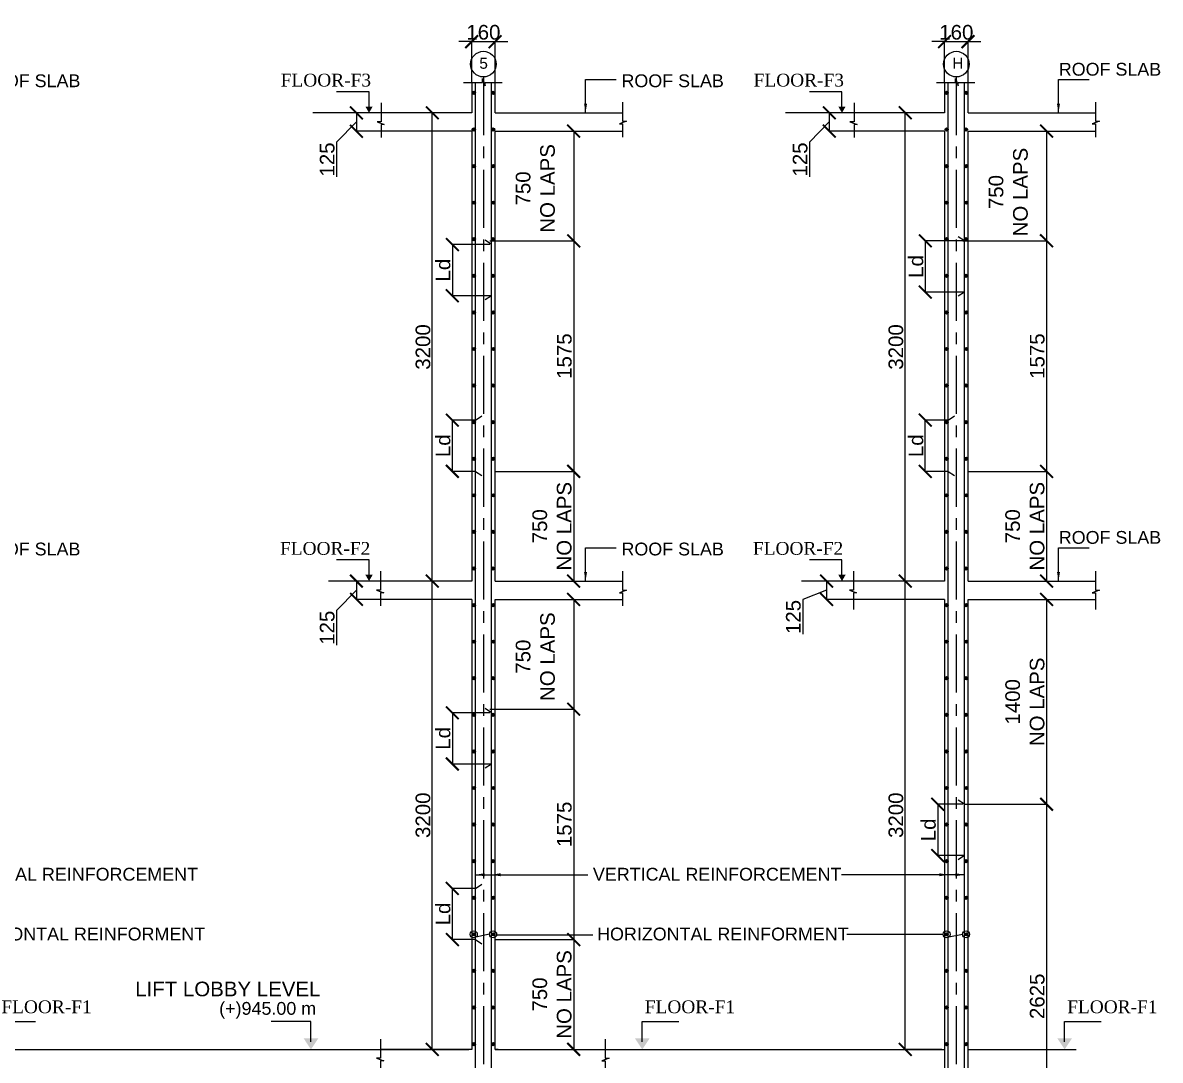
# Model space of a CAD drawing. Header units: inches. Extents: x 207135 to 337634, y -175669 to -89669.
# Drawn here: x 269851 to 300931, y -158723 to -130362 of the extents above; entities that cross this region are included whole.
import ezdxf

# ---------------------------------------------------------------- set-up
doc = ezdxf.new("R2010")
doc.units = ezdxf.units.IN
doc.header["$MEASUREMENT"] = 0
doc.linetypes.add('CENTER', pattern=[50.8, 31.75, -6.35, 6.35, -6.35])
for name, color, linetype in [('1', 8, 'Continuous'), ('2', 1, 'Continuous'), ('4', 4, 'Continuous'), ('5', 2, 'Continuous'), ('ARROW', 5, 'Continuous'), ('BRACKETS', 4, 'Continuous'), ('DIM', 251, 'Continuous'), ('GRID', 8, 'CENTER'), ('grid ci', 5, 'Continuous'), ('GRID TXT', 4, 'Continuous'), ('TEXT-1', 3, 'Continuous'), ('Ttxt', 3, 'Continuous')]:
    doc.layers.add(name, color=color, linetype=linetype)
doc.layers.add('TEXT1', color=3, linetype='Continuous', lineweight=20)
doc.styles.add('Arial', font='arial.ttf', dxfattribs={"height": 400})
doc.styles.add('T200', font='sanss___.ttf', dxfattribs={"height": 250})
doc.styles.add('T300', font='sanss___.ttf', dxfattribs={"height": 350})
doc.styles.add('T400', font='romantic.ttf')
doc.dimstyles.new('SCALE-25', dxfattribs={"dimtxt": 400, "dimasz": 350, "dimexe": 0, "dimexo": 0, "dimgap": 50, "dimtad": 1, "dimdec": 0, "dimlfac": 0.25, "dimzin": 0, "dimdsep": 46, "dimtxsty": 'Arial', "dimblk": 'ARCHTICK', "dimcen": 0, "dimclrd": 5, "dimclre": 8, "dimclrt": 1, "dimadec": 0, "dimazin": 0, "dimtfac": 1, "dimtdec": 0, "dimtix": 1, "dimtmove": 2, "dimatfit": 3, "dimfxl": 0, "dimtolj": 1, "dimtzin": 0, "dimlwd": -1, "dimarcsym": 0})

# ---------------------------------------------------------------- blocks, each defined once
blk = doc.blocks.new('_ARCHTICK')
at = {"color": 0, "linetype": 'ByBlock', "const_width": 0.15}
blk.add_lwpolyline([(-0.5, -0.5), (0.5, 0.5)], dxfattribs=at)
blk = doc.blocks.new('*D686')
at = {"layer": 'Defpoints', "color": 0}
for p in [(282757, -142625), (282757, -145625), (284904, -145625)]:
    blk.add_point(p, dxfattribs=at)
at = {"layer": 'DIM', "color": 8, "lineweight": -2}
for p, q in [((282757, -142625), (284904, -142625)), ((282757, -145625), (284904, -145625))]:
    blk.add_line(p, q, dxfattribs=at)
at = {"layer": 'DIM', "color": 5}
blk.add_line((284904, -142625), (284904, -145625), dxfattribs=at)
at = {"layer": 'DIM', "color": 5, "xscale": 350, "yscale": 350, "zscale": 350}
for p, rotation in [((284904, -142625), 90), ((284904, -145625), 270)]:
    blk.add_blockref('_ARCHTICK', p, dxfattribs=dict(at, rotation=rotation))
at = {"layer": 'DIM', "color": 1, "insert": (284313, -144125), "char_height": 400, "attachment_point": 5, "rotation": 90, "style": 'Arial'}
blk.add_mtext('\\A1;750\\PNO LAPS', dxfattribs=at)
blk = doc.blocks.new('*D687')
at = {"layer": 'Defpoints', "color": 0}
for p in [(281042, -145625), (282117, -145625), (282037, -158425)]:
    blk.add_point(p, dxfattribs=at)
at = {"layer": 'DIM', "color": 8, "lineweight": -2}
for p, q in [((282117, -145625), (281042, -145625)), ((282037, -158425), (281042, -158425))]:
    blk.add_line(p, q, dxfattribs=at)
at = {"layer": 'DIM', "color": 5}
blk.add_line((281042, -158425), (281042, -145625), dxfattribs=at)
at = {"layer": 'DIM', "color": 5, "xscale": 350, "yscale": 350, "zscale": 350}
for p, rotation in [((281042, -145625), 90), ((281042, -158425), 270)]:
    blk.add_blockref('_ARCHTICK', p, dxfattribs=dict(at, rotation=rotation))
at = {"layer": 'DIM', "color": 1, "insert": (280788, -152025), "char_height": 400, "attachment_point": 5, "rotation": 90, "style": 'Arial'}
blk.add_mtext('\\A1;3200', dxfattribs=at)
blk = doc.blocks.new('_DatumFilled')
at = {"color": 0, "linetype": 'ByBlock'}
blk.add_solid([(0, 0.58), (-1, 0), (0, -0.58)], dxfattribs=at)
blk = doc.blocks.new('*D688')
at = {"layer": 'Defpoints', "color": 0}
for p in [(281589, -141225), (282217, -141225), (282217, -142625)]:
    blk.add_point(p, dxfattribs=at)
at = {"layer": 'DIM', "color": 8, "lineweight": -2}
for p, q in [((282217, -141225), (281589, -141225)), ((282217, -142625), (281589, -142625))]:
    blk.add_line(p, q, dxfattribs=at)
at = {"layer": 'DIM', "color": 5}
blk.add_line((281589, -142625), (281589, -141225), dxfattribs=at)
at = {"layer": 'DIM', "color": 5, "xscale": 350, "yscale": 350, "zscale": 350}
for p, rotation in [((281589, -141225), 90), ((281589, -142625), 270)]:
    blk.add_blockref('_ARCHTICK', p, dxfattribs=dict(at, rotation=rotation))
at = {"layer": 'DIM', "color": 1, "insert": (281336, -141925), "char_height": 400, "attachment_point": 5, "rotation": 90, "style": 'Arial'}
blk.add_mtext('\\A1;Ld', dxfattribs=at)
blk = doc.blocks.new('*D689')
at = {"layer": 'Defpoints', "color": 0}
for p in [(282617, -136425), (281589, -137825), (282657, -137825)]:
    blk.add_point(p, dxfattribs=at)
at = {"layer": 'DIM', "color": 8, "lineweight": -2}
for p, q in [((282617, -136425), (281589, -136425)), ((282657, -137825), (281589, -137825))]:
    blk.add_line(p, q, dxfattribs=at)
at = {"layer": 'DIM', "color": 5}
blk.add_line((281589, -136425), (281589, -137825), dxfattribs=at)
at = {"layer": 'DIM', "color": 5, "xscale": 350, "yscale": 350, "zscale": 350}
for p, rotation in [((281589, -136425), 90), ((281589, -137825), 270)]:
    blk.add_blockref('_ARCHTICK', p, dxfattribs=dict(at, rotation=rotation))
at = {"layer": 'DIM', "color": 1, "insert": (281336, -137125), "char_height": 400, "attachment_point": 5, "rotation": 90, "style": 'Arial'}
blk.add_mtext('\\A1;Ld', dxfattribs=at)
blk = doc.blocks.new('*D690')
at = {"layer": 'Defpoints', "color": 0}
for p in [(282757, -130879), (282117, -132000), (282757, -132000)]:
    blk.add_point(p, dxfattribs=at)
at = {"layer": 'DIM', "color": 5}
for p, q in [((282117, -130879), (281767, -130879)), ((282117, -130879), (282757, -130879)), ((282757, -130879), (283107, -130879))]:
    blk.add_line(p, q, dxfattribs=at)
at = {"layer": 'DIM', "color": 8, "lineweight": -2}
for p, q in [((282117, -132000), (282117, -130879)), ((282757, -132000), (282757, -130879))]:
    blk.add_line(p, q, dxfattribs=at)
at = {"layer": 'DIM', "color": 5, "xscale": 350, "yscale": 350, "zscale": 350}
blk.add_blockref('_ARCHTICK', (282117, -130879), dxfattribs=at)
at = {"layer": 'DIM', "color": 5, "xscale": 350, "yscale": 350, "zscale": 350, "rotation": 180}
blk.add_blockref('_ARCHTICK', (282757, -130879), dxfattribs=at)
at = {"layer": 'DIM', "color": 1, "insert": (282437, -130625), "char_height": 400, "attachment_point": 5, "style": 'Arial'}
blk.add_mtext('\\A1;160', dxfattribs=at)
blk = doc.blocks.new('*D691')
at = {"layer": 'Defpoints', "color": 0}
for p in [(282757, -133325), (282617, -136325), (284904, -136325)]:
    blk.add_point(p, dxfattribs=at)
at = {"layer": 'DIM', "color": 8, "lineweight": -2}
for p, q in [((282757, -133325), (284904, -133325)), ((282617, -136325), (284904, -136325))]:
    blk.add_line(p, q, dxfattribs=at)
at = {"layer": 'DIM', "color": 5}
blk.add_line((284904, -133325), (284904, -136325), dxfattribs=at)
at = {"layer": 'DIM', "color": 5, "xscale": 350, "yscale": 350, "zscale": 350}
for p, rotation in [((284904, -133325), 90), ((284904, -136325), 270)]:
    blk.add_blockref('_ARCHTICK', p, dxfattribs=dict(at, rotation=rotation))
at = {"layer": 'DIM', "color": 1, "insert": (283858, -134891), "char_height": 400, "attachment_point": 5, "rotation": 90, "style": 'Arial'}
blk.add_mtext('\\A1;750\\PNO LAPS', dxfattribs=at)
blk = doc.blocks.new('*D692')
at = {"layer": 'Defpoints', "color": 0}
for p in [(281042, -132825), (281589, -132825), (281589, -145625)]:
    blk.add_point(p, dxfattribs=at)
at = {"layer": 'DIM', "color": 8, "lineweight": -2}
for p, q in [((281589, -132825), (281042, -132825)), ((281589, -145625), (281042, -145625))]:
    blk.add_line(p, q, dxfattribs=at)
at = {"layer": 'DIM', "color": 5}
blk.add_line((281042, -145625), (281042, -132825), dxfattribs=at)
at = {"layer": 'DIM', "color": 5, "xscale": 350, "yscale": 350, "zscale": 350}
for p, rotation in [((281042, -132825), 90), ((281042, -145625), 270)]:
    blk.add_blockref('_ARCHTICK', p, dxfattribs=dict(at, rotation=rotation))
at = {"layer": 'DIM', "color": 1, "insert": (280788, -139225), "char_height": 400, "attachment_point": 5, "rotation": 90, "style": 'Arial'}
blk.add_mtext('\\A1;3200', dxfattribs=at)
blk = doc.blocks.new('R1')
at = {"layer": '5'}
h = blk.add_hatch(color=256, dxfattribs=at)
edge = h.paths.add_edge_path()
edge.add_arc((0, 0), 69.6, 0, 360)
at = {"layer": '5', "color": 6}
blk.add_circle((0, 0), 69.6, dxfattribs=at)
blk = doc.blocks.new('*D694')
at = {"layer": 'Defpoints', "color": 0}
for p in [(282757, -155425), (282757, -158425), (284904, -158425)]:
    blk.add_point(p, dxfattribs=at)
at = {"layer": 'DIM', "color": 8, "lineweight": -2}
for p, q in [((282757, -155425), (284904, -155425)), ((282757, -158425), (284904, -158425))]:
    blk.add_line(p, q, dxfattribs=at)
at = {"layer": 'DIM', "color": 5}
blk.add_line((284904, -155425), (284904, -158425), dxfattribs=at)
at = {"layer": 'DIM', "color": 5, "xscale": 350, "yscale": 350, "zscale": 350}
for p, rotation in [((284904, -155425), 90), ((284904, -158425), 270)]:
    blk.add_blockref('_ARCHTICK', p, dxfattribs=dict(at, rotation=rotation))
at = {"layer": 'DIM', "color": 1, "insert": (284313, -156925), "char_height": 400, "attachment_point": 5, "rotation": 90, "style": 'Arial'}
blk.add_mtext('\\A1;750\\PNO LAPS', dxfattribs=at)
blk = doc.blocks.new('*D695')
at = {"layer": 'Defpoints', "color": 0}
for p in [(281589, -154025), (282217, -154025), (282217, -155425)]:
    blk.add_point(p, dxfattribs=at)
at = {"layer": 'DIM', "color": 8, "lineweight": -2}
for p, q in [((282217, -154025), (281589, -154025)), ((282217, -155425), (281589, -155425))]:
    blk.add_line(p, q, dxfattribs=at)
at = {"layer": 'DIM', "color": 5}
blk.add_line((281589, -155425), (281589, -154025), dxfattribs=at)
at = {"layer": 'DIM', "color": 5, "xscale": 350, "yscale": 350, "zscale": 350}
for p, rotation in [((281589, -154025), 90), ((281589, -155425), 270)]:
    blk.add_blockref('_ARCHTICK', p, dxfattribs=dict(at, rotation=rotation))
at = {"layer": 'DIM', "color": 1, "insert": (281336, -154725), "char_height": 400, "attachment_point": 5, "rotation": 90, "style": 'Arial'}
blk.add_mtext('\\A1;Ld', dxfattribs=at)
blk = doc.blocks.new('*D696')
at = {"layer": 'Defpoints', "color": 0}
for p in [(282617, -149225), (281589, -150625), (282657, -150625)]:
    blk.add_point(p, dxfattribs=at)
at = {"layer": 'DIM', "color": 8, "lineweight": -2}
for p, q in [((282617, -149225), (281589, -149225)), ((282657, -150625), (281589, -150625))]:
    blk.add_line(p, q, dxfattribs=at)
at = {"layer": 'DIM', "color": 5}
blk.add_line((281589, -149225), (281589, -150625), dxfattribs=at)
at = {"layer": 'DIM', "color": 5, "xscale": 350, "yscale": 350, "zscale": 350}
for p, rotation in [((281589, -149225), 90), ((281589, -150625), 270)]:
    blk.add_blockref('_ARCHTICK', p, dxfattribs=dict(at, rotation=rotation))
at = {"layer": 'DIM', "color": 1, "insert": (281336, -149925), "char_height": 400, "attachment_point": 5, "rotation": 90, "style": 'Arial'}
blk.add_mtext('\\A1;Ld', dxfattribs=at)
blk = doc.blocks.new('*D697')
at = {"layer": 'Defpoints', "color": 0}
for p in [(282757, -146125), (282617, -149125), (284904, -149125)]:
    blk.add_point(p, dxfattribs=at)
at = {"layer": 'DIM', "color": 8, "lineweight": -2}
for p, q in [((282757, -146125), (284904, -146125)), ((282617, -149125), (284904, -149125))]:
    blk.add_line(p, q, dxfattribs=at)
at = {"layer": 'DIM', "color": 5}
blk.add_line((284904, -146125), (284904, -149125), dxfattribs=at)
at = {"layer": 'DIM', "color": 5, "xscale": 350, "yscale": 350, "zscale": 350}
for p, rotation in [((284904, -146125), 90), ((284904, -149125), 270)]:
    blk.add_blockref('_ARCHTICK', p, dxfattribs=dict(at, rotation=rotation))
at = {"layer": 'DIM', "color": 1, "insert": (283858, -147691), "char_height": 400, "attachment_point": 5, "rotation": 90, "style": 'Arial'}
blk.add_mtext('\\A1;750\\PNO LAPS', dxfattribs=at)
blk = doc.blocks.new('*D699')
at = {"layer": 'Defpoints', "color": 0}
for p in [(295679, -142625), (295679, -145625), (297825, -145625)]:
    blk.add_point(p, dxfattribs=at)
at = {"layer": 'DIM', "color": 8, "lineweight": -2}
for p, q in [((295679, -142625), (297825, -142625)), ((295679, -145625), (297825, -145625))]:
    blk.add_line(p, q, dxfattribs=at)
at = {"layer": 'DIM', "color": 5}
blk.add_line((297825, -142625), (297825, -145625), dxfattribs=at)
at = {"layer": 'DIM', "color": 5, "xscale": 350, "yscale": 350, "zscale": 350}
for p, rotation in [((297825, -142625), 90), ((297825, -145625), 270)]:
    blk.add_blockref('_ARCHTICK', p, dxfattribs=dict(at, rotation=rotation))
at = {"layer": 'DIM', "color": 1, "insert": (297234, -144125), "char_height": 400, "attachment_point": 5, "rotation": 90, "style": 'Arial'}
blk.add_mtext('\\A1;750\\PNO LAPS', dxfattribs=at)
blk = doc.blocks.new('*D700')
at = {"layer": 'Defpoints', "color": 0}
for p in [(293964, -145625), (295039, -145625), (294959, -158425)]:
    blk.add_point(p, dxfattribs=at)
at = {"layer": 'DIM', "color": 8, "lineweight": -2}
for p, q in [((295039, -145625), (293964, -145625)), ((294959, -158425), (293964, -158425))]:
    blk.add_line(p, q, dxfattribs=at)
at = {"layer": 'DIM', "color": 5}
blk.add_line((293964, -158425), (293964, -145625), dxfattribs=at)
at = {"layer": 'DIM', "color": 5, "xscale": 350, "yscale": 350, "zscale": 350}
for p, rotation in [((293964, -145625), 90), ((293964, -158425), 270)]:
    blk.add_blockref('_ARCHTICK', p, dxfattribs=dict(at, rotation=rotation))
at = {"layer": 'DIM', "color": 1, "insert": (293709, -152025), "char_height": 400, "attachment_point": 5, "rotation": 90, "style": 'Arial'}
blk.add_mtext('\\A1;3200', dxfattribs=at)
blk = doc.blocks.new('*D701')
at = {"layer": 'Defpoints', "color": 0}
for p in [(294511, -141225), (295139, -141225), (295139, -142625)]:
    blk.add_point(p, dxfattribs=at)
at = {"layer": 'DIM', "color": 8, "lineweight": -2}
for p, q in [((295139, -141225), (294511, -141225)), ((295139, -142625), (294511, -142625))]:
    blk.add_line(p, q, dxfattribs=at)
at = {"layer": 'DIM', "color": 5}
blk.add_line((294511, -142625), (294511, -141225), dxfattribs=at)
at = {"layer": 'DIM', "color": 5, "xscale": 350, "yscale": 350, "zscale": 350}
for p, rotation in [((294511, -141225), 90), ((294511, -142625), 270)]:
    blk.add_blockref('_ARCHTICK', p, dxfattribs=dict(at, rotation=rotation))
at = {"layer": 'DIM', "color": 1, "insert": (294257, -141925), "char_height": 400, "attachment_point": 5, "rotation": 90, "style": 'Arial'}
blk.add_mtext('\\A1;Ld', dxfattribs=at)
blk = doc.blocks.new('*D702')
at = {"layer": 'Defpoints', "color": 0}
for p in [(295538, -136325), (294511, -137725), (295579, -137725)]:
    blk.add_point(p, dxfattribs=at)
at = {"layer": 'DIM', "color": 8, "lineweight": -2}
for p, q in [((295538, -136325), (294511, -136325)), ((295579, -137725), (294511, -137725))]:
    blk.add_line(p, q, dxfattribs=at)
at = {"layer": 'DIM', "color": 5}
blk.add_line((294511, -136325), (294511, -137725), dxfattribs=at)
at = {"layer": 'DIM', "color": 5, "xscale": 350, "yscale": 350, "zscale": 350}
for p, rotation in [((294511, -136325), 90), ((294511, -137725), 270)]:
    blk.add_blockref('_ARCHTICK', p, dxfattribs=dict(at, rotation=rotation))
at = {"layer": 'DIM', "color": 1, "insert": (294257, -137025), "char_height": 400, "attachment_point": 5, "rotation": 90, "style": 'Arial'}
blk.add_mtext('\\A1;Ld', dxfattribs=at)
blk = doc.blocks.new('*D703')
at = {"layer": 'Defpoints', "color": 0}
for p in [(295679, -130879), (295039, -132000), (295679, -132000)]:
    blk.add_point(p, dxfattribs=at)
at = {"layer": 'DIM', "color": 5}
for p, q in [((295039, -130879), (294689, -130879)), ((295039, -130879), (295679, -130879)), ((295679, -130879), (296029, -130879))]:
    blk.add_line(p, q, dxfattribs=at)
at = {"layer": 'DIM', "color": 8, "lineweight": -2}
for p, q in [((295039, -132000), (295039, -130879)), ((295679, -132000), (295679, -130879))]:
    blk.add_line(p, q, dxfattribs=at)
at = {"layer": 'DIM', "color": 5, "xscale": 350, "yscale": 350, "zscale": 350}
blk.add_blockref('_ARCHTICK', (295039, -130879), dxfattribs=at)
at = {"layer": 'DIM', "color": 5, "xscale": 350, "yscale": 350, "zscale": 350, "rotation": 180}
blk.add_blockref('_ARCHTICK', (295679, -130879), dxfattribs=at)
at = {"layer": 'DIM', "color": 1, "insert": (295359, -130625), "char_height": 400, "attachment_point": 5, "style": 'Arial'}
blk.add_mtext('\\A1;160', dxfattribs=at)
blk = doc.blocks.new('*D704')
at = {"layer": 'Defpoints', "color": 0}
for p in [(295679, -133325), (295538, -136325), (297825, -136325)]:
    blk.add_point(p, dxfattribs=at)
at = {"layer": 'DIM', "color": 8, "lineweight": -2}
for p, q in [((295679, -133325), (297825, -133325)), ((295538, -136325), (297825, -136325))]:
    blk.add_line(p, q, dxfattribs=at)
at = {"layer": 'DIM', "color": 5}
blk.add_line((297825, -133325), (297825, -136325), dxfattribs=at)
at = {"layer": 'DIM', "color": 5, "xscale": 350, "yscale": 350, "zscale": 350}
for p, rotation in [((297825, -133325), 90), ((297825, -136325), 270)]:
    blk.add_blockref('_ARCHTICK', p, dxfattribs=dict(at, rotation=rotation))
at = {"layer": 'DIM', "color": 1, "insert": (296779, -134991), "char_height": 400, "attachment_point": 5, "rotation": 90, "style": 'Arial'}
blk.add_mtext('\\A1;750\\PNO LAPS', dxfattribs=at)
blk = doc.blocks.new('*D705')
at = {"layer": 'Defpoints', "color": 0}
for p in [(293964, -132825), (294511, -132825), (294511, -145625)]:
    blk.add_point(p, dxfattribs=at)
at = {"layer": 'DIM', "color": 8, "lineweight": -2}
for p, q in [((294511, -132825), (293964, -132825)), ((294511, -145625), (293964, -145625))]:
    blk.add_line(p, q, dxfattribs=at)
at = {"layer": 'DIM', "color": 5}
blk.add_line((293964, -145625), (293964, -132825), dxfattribs=at)
at = {"layer": 'DIM', "color": 5, "xscale": 350, "yscale": 350, "zscale": 350}
for p, rotation in [((293964, -132825), 90), ((293964, -145625), 270)]:
    blk.add_blockref('_ARCHTICK', p, dxfattribs=dict(at, rotation=rotation))
at = {"layer": 'DIM', "color": 1, "insert": (293709, -139225), "char_height": 400, "attachment_point": 5, "rotation": 90, "style": 'Arial'}
blk.add_mtext('\\A1;3200', dxfattribs=at)
blk = doc.blocks.new('*D709')
at = {"layer": 'Defpoints', "color": 0}
for p in [(295538, -151725), (294852, -153125), (295579, -153125)]:
    blk.add_point(p, dxfattribs=at)
at = {"layer": 'DIM', "color": 8, "lineweight": -2}
for p, q in [((295538, -151725), (294852, -151725)), ((295579, -153125), (294852, -153125))]:
    blk.add_line(p, q, dxfattribs=at)
at = {"layer": 'DIM', "color": 5}
blk.add_line((294852, -151725), (294852, -153125), dxfattribs=at)
at = {"layer": 'DIM', "color": 5, "xscale": 350, "yscale": 350, "zscale": 350}
for p, rotation in [((294852, -151725), 90), ((294852, -153125), 270)]:
    blk.add_blockref('_ARCHTICK', p, dxfattribs=dict(at, rotation=rotation))
at = {"layer": 'DIM', "color": 1, "insert": (294598, -152425), "char_height": 400, "attachment_point": 5, "rotation": 90, "style": 'Arial'}
blk.add_mtext('\\A1;Ld', dxfattribs=at)
blk = doc.blocks.new('*D711')
at = {"layer": 'Defpoints', "color": 0}
for p in [(295679, -146125), (295679, -151725), (297825, -151725)]:
    blk.add_point(p, dxfattribs=at)
at = {"layer": 'DIM', "color": 8, "lineweight": -2}
for p, q in [((295679, -146125), (297825, -146125)), ((295679, -151725), (297825, -151725))]:
    blk.add_line(p, q, dxfattribs=at)
at = {"layer": 'DIM', "color": 5}
blk.add_line((297825, -146125), (297825, -151725), dxfattribs=at)
at = {"layer": 'DIM', "color": 5, "xscale": 350, "yscale": 350, "zscale": 350}
for p, rotation in [((297825, -146125), 90), ((297825, -151725), 270)]:
    blk.add_blockref('_ARCHTICK', p, dxfattribs=dict(at, rotation=rotation))
at = {"layer": 'DIM', "color": 1, "insert": (297234, -148925), "char_height": 400, "attachment_point": 5, "rotation": 90, "style": 'Arial'}
blk.add_mtext('\\A1;1400\\PNO LAPS', dxfattribs=at)
blk = doc.blocks.new('*D712')
at = {"layer": 'Defpoints', "color": 0}
for p in [(295579, -151725), (295679, -162225), (297825, -162225)]:
    blk.add_point(p, dxfattribs=at)
at = {"layer": 'DIM', "color": 8, "lineweight": -2}
for p, q in [((295579, -151725), (297825, -151725)), ((295679, -162225), (297825, -162225))]:
    blk.add_line(p, q, dxfattribs=at)
at = {"layer": 'DIM', "color": 5}
blk.add_line((297825, -151725), (297825, -162225), dxfattribs=at)
at = {"layer": 'DIM', "color": 5, "xscale": 350, "yscale": 350, "zscale": 350}
for p, rotation in [((297825, -151725), 90), ((297825, -162225), 270)]:
    blk.add_blockref('_ARCHTICK', p, dxfattribs=dict(at, rotation=rotation))
at = {"layer": 'DIM', "color": 1, "insert": (297571, -156975), "char_height": 400, "attachment_point": 5, "rotation": 90, "style": 'Arial'}
blk.add_mtext('\\A1;2625', dxfattribs=at)
blk = doc.blocks.new('*D713')
at = {"layer": 'Defpoints', "color": 0}
for p in [(292550, -145625), (291813, -146125), (292550, -146125)]:
    blk.add_point(p, dxfattribs=at)
at = {"layer": 'DIM', "color": 8, "lineweight": -2}
for p, q in [((292550, -145625), (291813, -145625)), ((292550, -146125), (291813, -146125))]:
    blk.add_line(p, q, dxfattribs=at)
at = {"layer": 'DIM', "color": 5}
for p, q in [((291813, -145625), (291813, -146125)), ((291813, -145875), (291162, -146131)), ((291162, -146131), (291162, -147080))]:
    blk.add_line(p, q, dxfattribs=at)
at = {"layer": 'DIM', "color": 5, "xscale": 350, "yscale": 350, "zscale": 350}
for p, rotation in [((291813, -145625), 90), ((291813, -146125), 270)]:
    blk.add_blockref('_ARCHTICK', p, dxfattribs=dict(at, rotation=rotation))
at = {"layer": 'DIM', "color": 1, "insert": (290908, -146606), "char_height": 400, "attachment_point": 5, "rotation": 90, "style": 'Arial'}
blk.add_mtext('\\A1;125', dxfattribs=at)
blk = doc.blocks.new('*D714')
at = {"layer": 'Defpoints', "color": 0}
for p in [(292564, -132825), (291889, -133325), (292564, -133325)]:
    blk.add_point(p, dxfattribs=at)
at = {"layer": 'DIM', "color": 8, "lineweight": -2}
for p, q in [((292564, -132825), (291889, -132825)), ((292564, -133325), (291889, -133325))]:
    blk.add_line(p, q, dxfattribs=at)
at = {"layer": 'DIM', "color": 5}
for p, q in [((291889, -132825), (291889, -133325)), ((291889, -133075), (291347, -133625)), ((291347, -133625), (291347, -134574))]:
    blk.add_line(p, q, dxfattribs=at)
at = {"layer": 'DIM', "color": 5, "xscale": 350, "yscale": 350, "zscale": 350}
for p, rotation in [((291889, -132825), 90), ((291889, -133325), 270)]:
    blk.add_blockref('_ARCHTICK', p, dxfattribs=dict(at, rotation=rotation))
at = {"layer": 'DIM', "color": 1, "insert": (291093, -134100), "char_height": 400, "attachment_point": 5, "rotation": 90, "style": 'Arial'}
blk.add_mtext('\\A1;125', dxfattribs=at)
blk = doc.blocks.new('*D715')
at = {"layer": 'Defpoints', "color": 0}
for p in [(295579, -136325), (295679, -142625), (297825, -142625)]:
    blk.add_point(p, dxfattribs=at)
at = {"layer": 'DIM', "color": 8, "lineweight": -2}
for p, q in [((295579, -136325), (297825, -136325)), ((295679, -142625), (297825, -142625))]:
    blk.add_line(p, q, dxfattribs=at)
at = {"layer": 'DIM', "color": 5}
blk.add_line((297825, -136325), (297825, -142625), dxfattribs=at)
at = {"layer": 'DIM', "color": 5, "xscale": 350, "yscale": 350, "zscale": 350}
for p, rotation in [((297825, -136325), 90), ((297825, -142625), 270)]:
    blk.add_blockref('_ARCHTICK', p, dxfattribs=dict(at, rotation=rotation))
at = {"layer": 'DIM', "color": 1, "insert": (297571, -139475), "char_height": 400, "attachment_point": 5, "rotation": 90, "style": 'Arial'}
blk.add_mtext('\\A1;1575', dxfattribs=at)
blk = doc.blocks.new('*D716')
at = {"layer": 'Defpoints', "color": 0}
for p in [(279642, -132825), (278968, -133325), (279642, -133325)]:
    blk.add_point(p, dxfattribs=at)
at = {"layer": 'DIM', "color": 8, "lineweight": -2}
for p, q in [((279642, -132825), (278968, -132825)), ((279642, -133325), (278968, -133325))]:
    blk.add_line(p, q, dxfattribs=at)
at = {"layer": 'DIM', "color": 5}
for p, q in [((278968, -132825), (278968, -133325)), ((278968, -133075), (278425, -133625)), ((278425, -133625), (278425, -134574))]:
    blk.add_line(p, q, dxfattribs=at)
at = {"layer": 'DIM', "color": 5, "xscale": 350, "yscale": 350, "zscale": 350}
for p, rotation in [((278968, -132825), 90), ((278968, -133325), 270)]:
    blk.add_blockref('_ARCHTICK', p, dxfattribs=dict(at, rotation=rotation))
at = {"layer": 'DIM', "color": 1, "insert": (278171, -134100), "char_height": 400, "attachment_point": 5, "rotation": 90, "style": 'Arial'}
blk.add_mtext('\\A1;125', dxfattribs=at)
blk = doc.blocks.new('*D717')
at = {"layer": 'Defpoints', "color": 0}
for p in [(282657, -136325), (282757, -142625), (284904, -142625)]:
    blk.add_point(p, dxfattribs=at)
at = {"layer": 'DIM', "color": 8, "lineweight": -2}
for p, q in [((282657, -136325), (284904, -136325)), ((282757, -142625), (284904, -142625))]:
    blk.add_line(p, q, dxfattribs=at)
at = {"layer": 'DIM', "color": 5}
blk.add_line((284904, -136325), (284904, -142625), dxfattribs=at)
at = {"layer": 'DIM', "color": 5, "xscale": 350, "yscale": 350, "zscale": 350}
for p, rotation in [((284904, -136325), 90), ((284904, -142625), 270)]:
    blk.add_blockref('_ARCHTICK', p, dxfattribs=dict(at, rotation=rotation))
at = {"layer": 'DIM', "color": 1, "insert": (284650, -139475), "char_height": 400, "attachment_point": 5, "rotation": 90, "style": 'Arial'}
blk.add_mtext('\\A1;1575', dxfattribs=at)
blk = doc.blocks.new('*D718')
at = {"layer": 'Defpoints', "color": 0}
for p in [(279642, -145625), (278968, -146125), (279642, -146125)]:
    blk.add_point(p, dxfattribs=at)
at = {"layer": 'DIM', "color": 8, "lineweight": -2}
for p, q in [((279642, -145625), (278968, -145625)), ((279642, -146125), (278968, -146125))]:
    blk.add_line(p, q, dxfattribs=at)
at = {"layer": 'DIM', "color": 5}
for p, q in [((278968, -145625), (278968, -146125)), ((278968, -145875), (278425, -146425)), ((278425, -146425), (278425, -147374))]:
    blk.add_line(p, q, dxfattribs=at)
at = {"layer": 'DIM', "color": 5, "xscale": 350, "yscale": 350, "zscale": 350}
for p, rotation in [((278968, -145625), 90), ((278968, -146125), 270)]:
    blk.add_blockref('_ARCHTICK', p, dxfattribs=dict(at, rotation=rotation))
at = {"layer": 'DIM', "color": 1, "insert": (278171, -146900), "char_height": 400, "attachment_point": 5, "rotation": 90, "style": 'Arial'}
blk.add_mtext('\\A1;125', dxfattribs=at)
blk = doc.blocks.new('*D719')
at = {"layer": 'Defpoints', "color": 0}
for p in [(282657, -149125), (282757, -155425), (284904, -155425)]:
    blk.add_point(p, dxfattribs=at)
at = {"layer": 'DIM', "color": 8, "lineweight": -2}
for p, q in [((282657, -149125), (284904, -149125)), ((282757, -155425), (284904, -155425))]:
    blk.add_line(p, q, dxfattribs=at)
at = {"layer": 'DIM', "color": 5}
blk.add_line((284904, -149125), (284904, -155425), dxfattribs=at)
at = {"layer": 'DIM', "color": 5, "xscale": 350, "yscale": 350, "zscale": 350}
for p, rotation in [((284904, -149125), 90), ((284904, -155425), 270)]:
    blk.add_blockref('_ARCHTICK', p, dxfattribs=dict(at, rotation=rotation))
at = {"layer": 'DIM', "color": 1, "insert": (284650, -152275), "char_height": 400, "attachment_point": 5, "rotation": 90, "style": 'Arial'}
blk.add_mtext('\\A1;1575', dxfattribs=at)

msp = doc.modelspace()

# ---------------------------------------------------------------- linework, layer by layer
at = {"layer": '1'}
for points in [[(281893.5, -132000), (282413.7, -132000), (282413.7, -131889.7), (282485.5, -132085), (282485.5, -132000), (282945.9, -132000)], [(294815.1, -132000), (295335.3, -132000), (295335.3, -131889.7), (295407.1, -132085), (295407.1, -132000), (295867.5, -132000)], [(279642.2, -132549.3), (279642.2, -133069.5), (279531.9, -133069.5), (279727.1, -133141.3), (279642.2, -133141.3), (279642.2, -133501.7)], [(286237.4, -132536.5), (286237.4, -133056.6), (286347.7, -133056.6), (286152.5, -133128.5), (286237.4, -133128.5), (286237.4, -133488.9)], [(292563.8, -132549.3), (292563.8, -133069.5), (292453.5, -133069.5), (292648.7, -133141.3), (292563.8, -133141.3), (292563.8, -133501.7)], [(299159, -132536.5), (299159, -133056.6), (299269.3, -133056.6), (299074.1, -133128.5), (299159, -133128.5), (299159, -133488.9)], [(279628, -145349.3), (279628, -145869.5), (279517.7, -145869.5), (279712.9, -145941.3), (279628, -145941.3), (279628, -146301.7)], [(286237.4, -145349.3), (286237.4, -145869.5), (286347.7, -145869.5), (286152.5, -145941.3), (286237.4, -145941.3), (286237.4, -146301.7)], [(292549.6, -145349.3), (292549.6, -145869.5), (292439.3, -145869.5), (292634.5, -145941.3), (292549.6, -145941.3), (292549.6, -146401.7)], [(299159, -145349.3), (299159, -145869.5), (299269.3, -145869.5), (299074.1, -145941.3), (299159, -145941.3), (299159, -146401.7)], [(279628, -158149.3), (279628, -158669.5), (279517.7, -158669.5), (279712.9, -158741.3), (279628, -158741.3), (279628, -159201.7)], [(285760.9, -158149.3), (285760.9, -158669.5), (285871.1, -158669.5), (285675.9, -158741.3), (285760.9, -158741.3), (285760.9, -159201.7)]]:
    msp.add_lwpolyline(points, dxfattribs=at)
at = {"layer": '2', "color": 5}
for p, q in [((282604.6, -155280.5), (282231.4, -155358.4)), ((282798.9, -155291), (285425.4, -155291.2)), ((292370.6, -155280.3), (294997.1, -155280.5)), ((295526.2, -155281.4), (295153, -155358.4))]:
    msp.add_line(p, q, dxfattribs=at)
at = {"layer": '2', "color": 1, "linetype": 'Continuous'}
for points in [[(279312.8, -132652.2), (279312.8, -132248.1), (278421.9, -132248.1)], [(292234.4, -132652.2), (292234.4, -132248.1), (291343.5, -132248.1)], [(279312.8, -145452.2), (279312.8, -145048.1), (278421.9, -145048.1)], [(292234.4, -145452.2), (292234.4, -145048.1), (291343.5, -145048.1)], [(269197.3, -158223.7), (269197.3, -157661.3), (270198.9, -157661.3)], [(277724.7, -158223.7), (277724.7, -157661.3), (276634, -157661.3)], [(286777.6, -158223.7), (286777.6, -157661.3), (287779.2, -157661.3)], [(298318.8, -158223.7), (298318.8, -157661.3), (299320.4, -157661.3)]]:
    msp.add_lwpolyline(points, dxfattribs=at)
at = {"layer": '2', "color": 5}
for centre in [(282172.9, -155280.5), (282702, -155280.5), (295094.5, -155280.5), (295623.6, -155280.5)]:
    msp.add_circle(centre, 97.4, dxfattribs=at)
at = {"layer": '2', "color": 1, "linetype": 'Continuous'}
for points in [[(277925.5, -158124.2), (277725.5, -158425), (277525.5, -158124.2)], [(286978.4, -158124.2), (286778.4, -158425), (286578.4, -158124.2)], [(298519.6, -158124.2), (298319.6, -158425), (298119.6, -158124.2)]]:
    msp.add_solid(points, dxfattribs=at)
at = {"layer": '4', "ltscale": 0.2}
for p, q in [((282117.5, -132000), (282117.5, -132825)), ((282757.5, -132825), (282757.5, -132000)), ((295039.1, -132000), (295039.1, -132825)), ((295679.1, -132825), (295679.1, -132000)), ((282117.5, -132825), (279642.2, -132825)), ((282757.5, -132825), (286237.4, -132825)), ((295039.1, -132825), (292563.8, -132825)), ((295679.1, -132825), (299159, -132825)), ((282117.5, -133325), (279642.2, -133325)), ((282117.5, -133325), (282117.5, -145625)), ((282757.5, -145625), (282757.5, -133325)), ((282757.5, -133325), (286237.4, -133325)), ((295039.1, -133325), (292563.8, -133325)), ((295039.1, -133325), (295039.1, -145625)), ((295679.1, -145625), (295679.1, -133325)), ((295679.1, -133325), (299159, -133325)), ((282117.5, -145625), (279628, -145625)), ((282757.5, -145625), (286237.4, -145625)), ((295039.1, -145625), (292549.6, -145625)), ((295679.1, -145625), (299159, -145625)), ((282117.5, -146125), (279628, -146125)), ((282117.5, -146125), (282117.5, -158425)), ((282757.5, -158425), (282757.5, -146125)), ((282757.5, -146125), (286237.4, -146125)), ((295039.1, -146125), (292549.6, -146125)), ((295039.1, -146125), (295039.1, -167825)), ((295679.1, -167825), (295679.1, -146125)), ((295679.1, -146125), (299159, -146125)), ((282117.5, -158425), (279628, -158425)), ((282117.5, -158425), (282037.5, -158425)), ((282837.5, -158425), (282757.5, -158425)), ((282757.5, -158425), (285760.9, -158425))]:
    msp.add_line(p, q, dxfattribs=at)
at = {"layer": '5', "ltscale": 0.2}
for p, q in [((282657.5, -136425), (282483.4, -136310)), ((295579.1, -136325), (295405, -136210)), ((282657.5, -137825), (282483.4, -137940)), ((295579.1, -137725), (295405, -137840)), ((282217.5, -141225), (282391.6, -141110)), ((295139.1, -141225), (295313.2, -141110)), ((282217.5, -142625), (282391.6, -142740)), ((295139.1, -142625), (295313.2, -142740)), ((282657.5, -149225), (282483.4, -149110)), ((282657.5, -150625), (282483.4, -150740)), ((295579.1, -151725), (295405, -151610)), ((295579.1, -153125), (295405, -153240)), ((282217.5, -154025), (282391.6, -153910)), ((282217.5, -155425), (282391.6, -155540))]:
    msp.add_line(p, q, dxfattribs=at)
for points in [[(281017.5, -169853.7), (282217.5, -169853.7), (282217.5, -132000)], [(283857.5, -169853.7), (282657.5, -169853.7), (282657.5, -132000)], [(293939.1, -169853.7), (295139.1, -169853.7), (295139.1, -132000)], [(296779.1, -169853.7), (295579.1, -169853.7), (295579.1, -132000)]]:
    msp.add_lwpolyline(points, dxfattribs=at)
at = {"layer": 'BRACKETS', "color": 1}
for p, q in [((279642.2, -132825), (277773.1, -132825)), ((292563.8, -132825), (290694.7, -132825)), ((279628, -145625), (278208.5, -145625)), ((292549.6, -145625), (291130.1, -145625)), ((267999.1, -158425), (277458.9, -158425)), ((275273.4, -158425), (282037.5, -158425)), ((285579.3, -158425), (295039.1, -158425)), ((295679.1, -158425), (298632.3, -158425))]:
    msp.add_line(p, q, dxfattribs=at)
at = {"layer": 'GRID', "ltscale": 50}
for p, q in [((282437.5, -131843.6), (282437.5, -170973.6)), ((295359.1, -131843.6), (295359.1, -170973.6))]:
    msp.add_line(p, q, dxfattribs=at)
at = {"layer": 'grid ci'}
for centre in [(282437.5, -131493.6), (295359.1, -131493.6)]:
    msp.add_circle(centre, 350, dxfattribs=at)

# ---------------------------------------------------------------- block references
at = {"layer": '2', "color": 1, "linetype": 'Continuous', "xscale": 172.8000000000466, "yscale": 172.8000000000466, "zscale": 172.8000000000466, "rotation": 90}
for p in [(279312.8, -132652.2), (292234.4, -132652.2), (279312.8, -145452.2), (292234.4, -145452.2)]:
    msp.add_blockref('_DatumFilled', p, dxfattribs=at)
at = {"layer": '5', "xscale": 0.6400000001303852, "yscale": 0.6400000001303852, "zscale": 0.6400000001303852}
for p in [(282172.9, -132280.5), (282702, -132280.5), (295094.5, -132280.5), (295623.6, -132280.5), (282172.9, -133280.5), (282702, -133280.5), (295094.5, -133280.5), (295623.6, -133280.5), (282172.9, -134280.5), (282702, -134280.5), (295094.5, -134280.5), (295623.6, -134280.5), (282172.9, -135280.5), (282702, -135280.5), (295094.5, -135280.5), (295623.6, -135280.5), (282172.9, -136280.5), (282702, -136280.5), (295094.5, -136280.5), (295623.6, -136280.5), (282172.9, -137280.5), (282702, -137280.5), (295094.5, -137280.5), (295623.6, -137280.5), (282172.9, -138280.5), (282702, -138280.5), (295094.5, -138280.5), (295623.6, -138280.5), (282172.9, -139280.5), (282702, -139280.5), (295094.5, -139280.5), (295623.6, -139280.5), (282172.9, -140280.5), (282702, -140280.5), (295094.5, -140280.5), (295623.6, -140280.5), (282172.9, -141280.5), (282702, -141280.5), (295094.5, -141280.5), (295623.6, -141280.5), (282172.9, -142280.5), (282702, -142280.5), (295094.5, -142280.5), (295623.6, -142280.5), (282172.9, -143280.5), (282702, -143280.5), (295094.5, -143280.5), (295623.6, -143280.5), (282172.9, -144280.5), (282702, -144280.5), (295094.5, -144280.5), (295623.6, -144280.5), (282172.9, -145280.5), (282702, -145280.5), (295094.5, -145280.5), (295623.6, -145280.5), (282172.9, -146280.5), (282702, -146280.5), (295094.5, -146280.5), (295623.6, -146280.5), (282172.9, -147280.5), (282702, -147280.5), (295094.5, -147280.5), (295623.6, -147280.5), (282172.9, -148280.5), (282702, -148280.5), (295094.5, -148280.5), (295623.6, -148280.5), (282172.9, -149280.5), (282702, -149280.5), (295094.5, -149280.5), (295623.6, -149280.5), (282172.9, -150280.5), (282702, -150280.5), (295094.5, -150280.5), (295623.6, -150280.5), (282172.9, -151280.5), (282702, -151280.5), (295094.5, -151280.5), (295623.6, -151280.5), (282172.9, -152280.5), (282702, -152280.5), (295094.5, -152280.5), (295623.6, -152280.5), (282172.9, -153280.5), (282702, -153280.5), (295094.5, -153280.5), (295623.6, -153280.5), (282172.9, -154280.5), (282702, -154280.5), (295094.5, -154280.5), (295623.6, -154280.5), (282172.9, -155280.5), (282702, -155280.5), (295094.5, -155280.5), (295623.6, -155280.5), (282172.9, -156280.5), (282702, -156280.5), (295094.5, -156280.5), (295623.6, -156280.5), (282172.9, -157280.5), (282702, -157280.5), (295094.5, -157280.5), (295623.6, -157280.5), (282172.9, -158280.5), (282702, -158280.5), (295094.5, -158280.5), (295623.6, -158280.5)]:
    msp.add_blockref('R1', p, dxfattribs=at)

# ---------------------------------------------------------------- texts
at = {"layer": 'GRID TXT', "style": 'T200'}
for s, p in [('5', (282326.9, -131620.2)), ('H', (295248.5, -131620.2))]:
    msp.add_text(s, height=300, dxfattribs=at).set_placement(p)
at = {"layer": 'TEXT-1', "color": 41, "style": 'T400'}
for s, p in [('FLOOR-F3', (276899.7, -132105.6)), ('FLOOR-F3', (289821.3, -132105.6)), ('FLOOR-F2', (276879.9, -144905.6)), ('FLOOR-F2', (289801.5, -144905.6)), ('FLOOR-F1', (269266.6, -157436.2)), ('FLOOR-F1', (286846.8, -157436.2)), ('FLOOR-F1', (298388.1, -157436.2))]:
    msp.add_text(s, height=350, dxfattribs=at).set_placement(p)
at = {"layer": 'TEXT1', "color": 3, "ltscale": 7, "style": 'T300'}
msp.add_text('LIFT LOBBY LEVEL', height=400, dxfattribs=at).set_placement((272923.3, -156974.5))
at = {"layer": 'TEXT1', "color": 7, "ltscale": 7, "style": 'T300'}
msp.add_text('(+)945.00 m', height=350, dxfattribs=at).set_placement((275218, -157480.1))
at = {"layer": 'Ttxt', "color": 4, "style": 'Arial'}
for s, p in [('ROOF SLAB', (298158.6, -131808.8)), ('ROOF SLAB', (268629.1, -132123.3)), ('ROOF SLAB', (286209.3, -132123.3)), ('ROOF SLAB', (298158.4, -144605.7)), ('ROOF SLAB', (268629.1, -144923.3)), ('ROOF SLAB', (286209.3, -144923.3)), ('VERTICAL REINFORCEMENT', (267849.5, -153812.8)), ('VERTICAL REINFORCEMENT', (285429.7, -153812.8)), ('HORIZONTAL REINFORMENT', (267963.8, -155447.1)), ('HORIZONTAL REINFORMENT', (285544, -155447.1))]:
    msp.add_text(s, height=350, dxfattribs=at).set_placement(p)

# ---------------------------------------------------------------- dimensions: what is measured, and where the dimension line sits
at = {"layer": 'DIM'}
for base, p1, p2, picture, middle in [((282757.5, -130878.8), (282117.5, -132000), (282757.5, -132000), '*D690', (282437.5, -130624.6)), ((295679.1, -130878.8), (295039.1, -132000), (295679.1, -132000), '*D703', (295359.1, -130624.6))]:
    dim = msp.add_linear_dim(base=base, p1=p1, p2=p2, dimstyle='SCALE-25', override={"dimarcsym": 2}, dxfattribs=at)
    dim.commit()
    dim.dimension.update_dxf_attribs({"geometry": picture, "text_midpoint": middle})
at = {"layer": 'DIM', "color": 2}
for base, p1, p2, picture, middle in [((278967.6, -133325), (279642.2, -132825), (279642.2, -133325), '*D716', (278425.2, -133675)), ((291889.2, -133325), (292563.8, -132825), (292563.8, -133325), '*D714', (291346.8, -133675)), ((278967.6, -146125), (279642.2, -145625), (279642.2, -146125), '*D718', (278425.2, -146475))]:
    dim = msp.add_linear_dim(base=base, p1=p1, p2=p2, angle=90, dimstyle='SCALE-25', override={"dimtmove": 1}, dxfattribs=at)
    dim.commit()
    dim.dimension.update_dxf_attribs({"geometry": picture, "text_midpoint": middle, "dimtype": 160})
at = {"layer": 'DIM'}
for base, p1, p2, picture, middle in [((281042.1, -132825), (281589, -145625), (281589, -132825), '*D692', (280787.7, -139225)), ((293963.7, -132825), (294510.6, -145625), (294510.6, -132825), '*D705', (293709.3, -139225)), ((281042.1, -145625), (282037.5, -158425), (282117.5, -145625), '*D687', (280787.7, -152025)), ((293963.7, -145625), (294959.1, -158425), (295039.1, -145625), '*D700', (293709.3, -152025))]:
    dim = msp.add_linear_dim(base=base, p1=p1, p2=p2, angle=90, dimstyle='SCALE-25', override={"dimarcsym": 2}, dxfattribs=at)
    dim.commit()
    dim.dimension.update_dxf_attribs({"geometry": picture, "text_midpoint": middle})
for base, p1, p2, picture, middle in [((284903.9, -136325), (282757.5, -133325), (282616.9, -136325), '*D691', (283857.6, -134891.3)), ((297825.5, -136325), (295679.1, -133325), (295538.5, -136325), '*D704', (296779.2, -134991.3)), ((284903.9, -149125), (282757.5, -146125), (282616.9, -149125), '*D697', (283857.6, -147691.3))]:
    dim = msp.add_linear_dim(base=base, p1=p1, p2=p2, angle=90, text='<>\\PNO LAPS', dimstyle='SCALE-25', override={"dimarcsym": 2}, dxfattribs=at)
    dim.commit()
    dim.dimension.update_dxf_attribs({"geometry": picture, "text_midpoint": middle, "dimtype": 160})
for base, p1, p2, text, picture, middle in [((281589, -137825), (282616.9, -136425), (282657.5, -137825), 'Ld', '*D689', (281335.7, -137125)), ((294510.6, -137725), (295538.5, -136325), (295579.1, -137725), 'Ld', '*D702', (294257.3, -137025)), ((281589, -141225), (282217.5, -142625), (282217.5, -141225), 'Ld', '*D688', (281335.7, -141925)), ((294510.6, -141225), (295139.1, -142625), (295139.1, -141225), 'Ld', '*D701', (294257.3, -141925)), ((284903.9, -145625), (282757.5, -142625), (282757.5, -145625), '<>\\PNO LAPS', '*D686', (284312.8, -144125)), ((297825.5, -145625), (295679.1, -142625), (295679.1, -145625), '<>\\PNO LAPS', '*D699', (297234.4, -144125)), ((297825.5, -151725), (295679.1, -146125), (295679.1, -151725), '<>\\PNO LAPS', '*D711', (297234.4, -148925)), ((281589, -150625), (282616.9, -149225), (282657.5, -150625), 'Ld', '*D696', (281335.7, -149925)), ((294851.7, -153125), (295538.5, -151725), (295579.1, -153125), 'Ld', '*D709', (294598.4, -152425)), ((281589, -154025), (282217.5, -155425), (282217.5, -154025), 'Ld', '*D695', (281335.7, -154725)), ((284903.9, -158425), (282757.5, -155425), (282757.5, -158425), '<>\\PNO LAPS', '*D694', (284312.8, -156925))]:
    dim = msp.add_linear_dim(base=base, p1=p1, p2=p2, angle=90, text=text, dimstyle='SCALE-25', override={"dimarcsym": 2}, dxfattribs=at)
    dim.commit()
    dim.dimension.update_dxf_attribs({"geometry": picture, "text_midpoint": middle})
at = {"layer": 'DIM', "color": 2}
for base, p1, p2, picture, middle in [((284903.9, -142625), (282657.5, -136325), (282757.5, -142625), '*D717', (284649.6, -139475)), ((297825.5, -142625), (295579.1, -136325), (295679.1, -142625), '*D715', (297571.2, -139475)), ((284903.9, -155425), (282657.5, -149125), (282757.5, -155425), '*D719', (284649.6, -152275))]:
    dim = msp.add_linear_dim(base=base, p1=p1, p2=p2, angle=90, dimstyle='SCALE-25', dxfattribs=at)
    dim.commit()
    dim.dimension.update_dxf_attribs({"geometry": picture, "text_midpoint": middle})
at = {"layer": 'DIM'}
dim = msp.add_linear_dim(base=(291813.3, -146125), p1=(292549.6, -145625), p2=(292549.6, -146125), angle=90, dimstyle='SCALE-25', override={"dimtmove": 1}, dxfattribs=at)
dim.commit()
dim.dimension.update_dxf_attribs({"geometry": '*D713', "text_midpoint": (291162.3, -146181.3), "dimtype": 160})
dim = msp.add_linear_dim(base=(297825.5, -162225), p1=(295579.1, -151725), p2=(295679.1, -162225), angle=90, dimstyle='SCALE-25', dxfattribs=at)
dim.commit()
dim.dimension.update_dxf_attribs({"geometry": '*D712', "text_midpoint": (297571.2, -156975)})

# ---------------------------------------------------------------- leaders
at = {"layer": 'ARROW', "linetype": 'Continuous'}
for points in [[(285228.8, -132825), (285228.8, -131912.2), (286067.5, -131912.2)], [(298150.3, -132825), (298150.3, -131912.2), (298989.1, -131912.2)], [(285228.8, -145625), (285228.8, -144712.2), (286067.5, -144712.2)], [(298150.3, -145625), (298150.3, -144712.2), (298989.1, -144712.2)], [(282217.5, -153651.9), (285286.9, -153651.9)], [(282657.5, -153651.9), (285286.9, -153651.9)], [(295140.8, -153651.9), (292217.6, -153651.9)], [(295580.8, -153651.9), (292217.6, -153651.9)]]:
    msp.add_leader(points, dimstyle='SCALE-25', override={"dimasz": 250}, dxfattribs=at)

doc.saveas('drawing.dxf')
